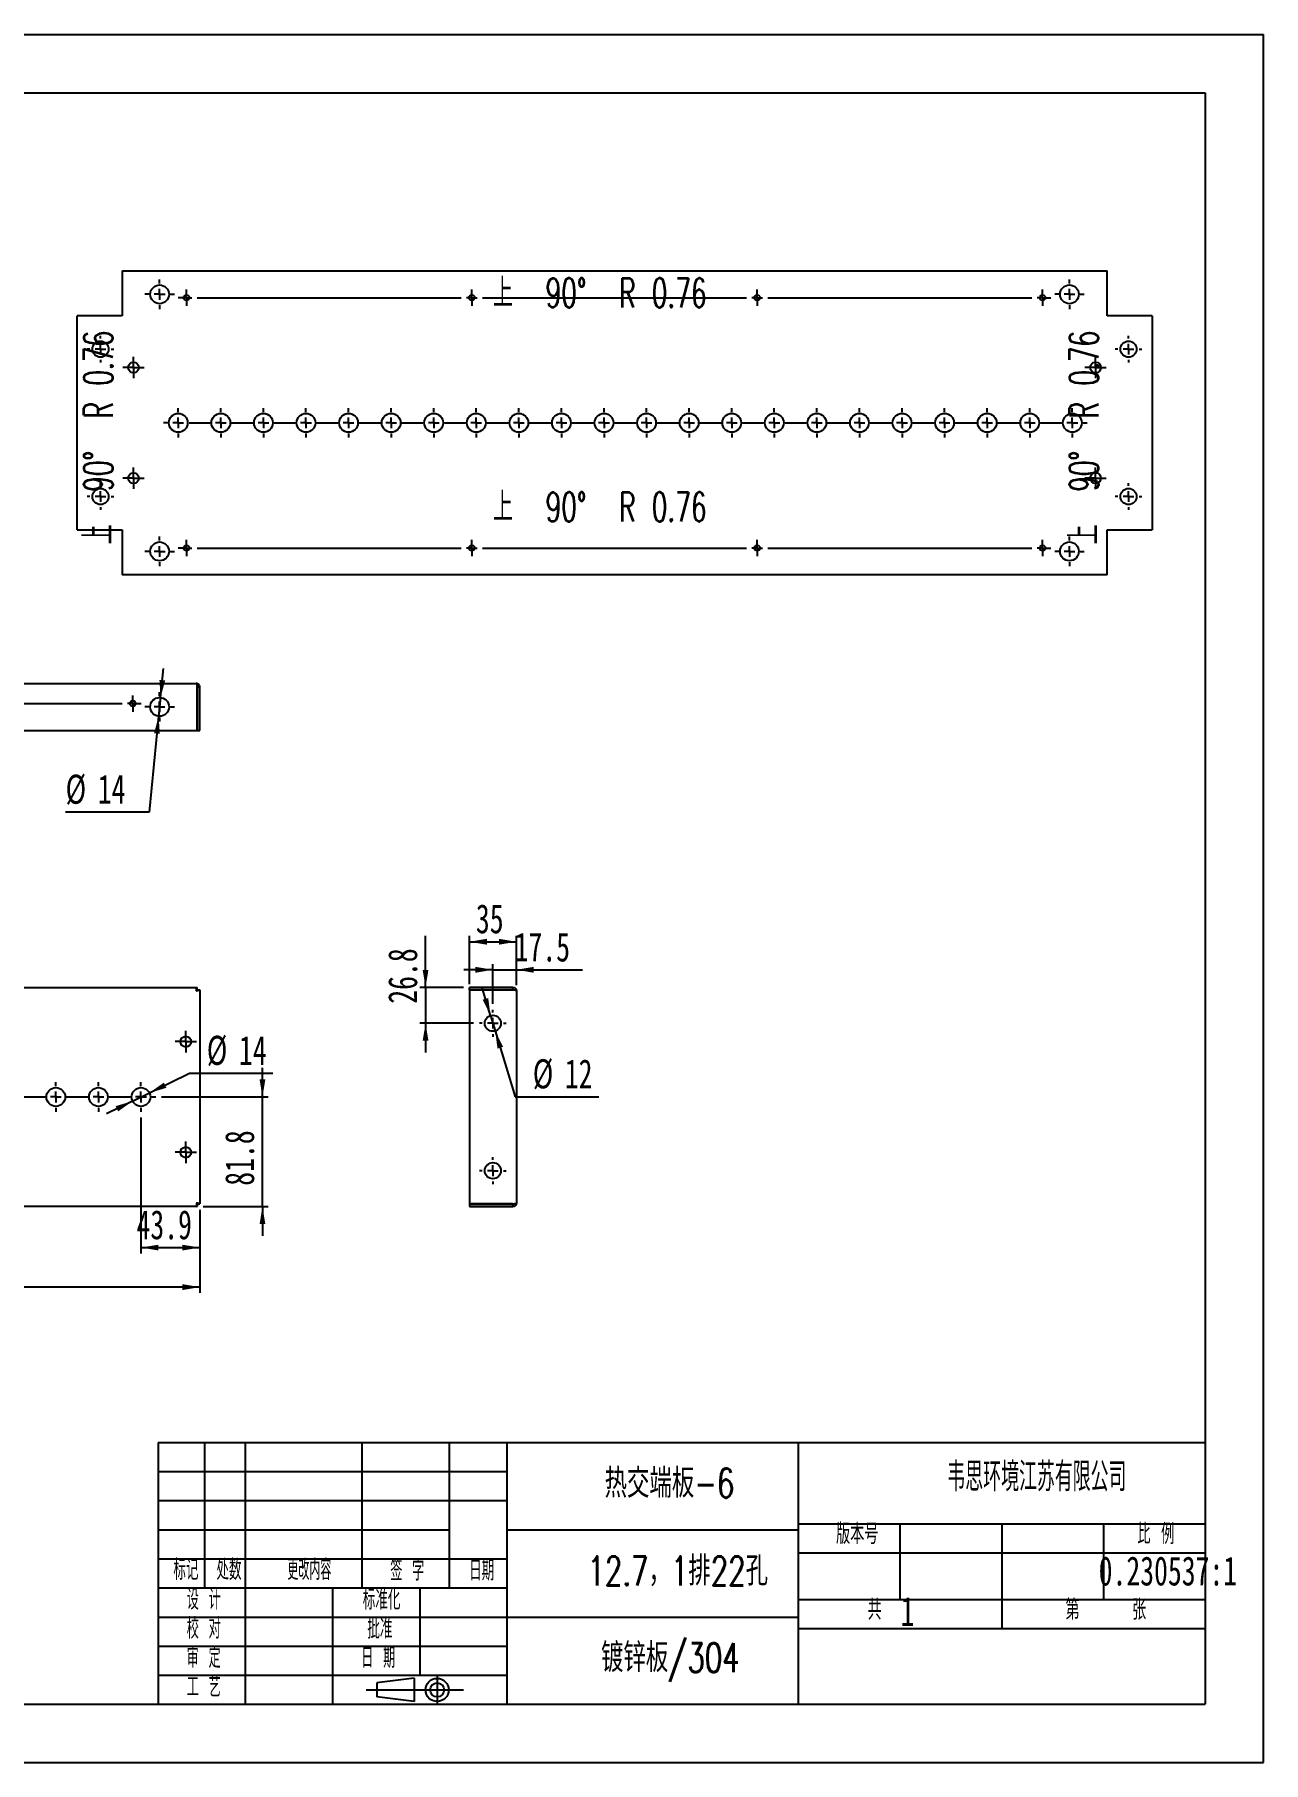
# Model space of a CAD drawing. Extents: x 0 to 1822, y 0 to 1288.
# Drawn here: x 905 to 1822, y 0 to 1288 of the extents above; entities that cross this region are included whole.
import ezdxf

# ---------------------------------------------------------------- set-up
doc = ezdxf.new("R2010")
doc.units = 0
doc.header["$LTSCALE"] = 4.337702
doc.layers.get('0').update_dxf_attribs({"linetype": 'CONTINUOUS'})
for name, color, linetype in [('粗实线', 7, 'CONTINUOUS'), ('细实线', 7, 'CONTINUOUS'), ('轮廓线层', 7, 'CONTINUOUS')]:
    doc.layers.add(name, color=color, linetype=linetype)
doc.styles.add('SLDTEXTSTYLE0', font='TXT', dxfattribs={"width": 0.7, "bigfont": 'bigfont'})
doc.styles.add('SLDTEXTSTYLE1', font='TXT', dxfattribs={"width": 0.56, "bigfont": 'bigfont'})
doc.styles.add('SLDTEXTSTYLE2', font='TXT', dxfattribs={"width": 0.49, "bigfont": 'bigfont'})
doc.styles.add('SLDTEXTSTYLE3', font='TXT', dxfattribs={"width": 0.54, "bigfont": 'bigfont'})
doc.styles.add('SLDTEXTSTYLE4', font='TXT', dxfattribs={"width": 0.63, "bigfont": 'bigfont'})
doc.styles.add('SLDTEXTSTYLE5', font='TXT', dxfattribs={"width": 0.586667, "bigfont": 'bigfont'})
doc.styles.add('SLDTEXTSTYLE6', font='TXT', dxfattribs={"width": 0.7})
doc.styles.add('SLDTEXTSTYLE7', font='TXT', dxfattribs={"width": 0.628571, "bigfont": 'bigfont'})
doc.dimstyles.new('SLDDIMSTYLE0', dxfattribs={"dimtxt": 21.688511, "dimasz": 13.013106, "dimexe": 0, "dimexo": 0.0625, "dimgap": 5.422128, "dimtad": 2, "dimdec": 1, "dimrnd": 1e-09, "dimzin": 12, "dimtxsty": 'SLDTEXTSTYLE6', "dimsah": 1, "dimcen": 0.09, "dimazin": 3, "dimtfac": 1, "dimtdec": 1, "dimtofl": 0, "dimtmove": 0, "dimatfit": 3, "dimtolj": 1, "dimtzin": 12})
doc.dimstyles.new('SLDDIMSTYLE1', dxfattribs={"dimtxt": 21.688511, "dimasz": 13.013106, "dimexe": 0, "dimexo": 0.0625, "dimgap": 5.422128, "dimtad": 2, "dimdec": 1, "dimrnd": 1e-09, "dimzin": 12, "dimtxsty": 'SLDTEXTSTYLE6', "dimsah": 1, "dimcen": 0.09, "dimazin": 3, "dimtfac": 1, "dimtdec": 1, "dimtmove": 0, "dimatfit": 3, "dimtolj": 1, "dimtzin": 12})
doc.dimstyles.new('SLDDIMSTYLE2', dxfattribs={"dimtxt": 21.688511, "dimasz": 13.013106, "dimexe": 0, "dimexo": 0.0625, "dimgap": 5.422128, "dimtad": 0, "dimtih": 1, "dimtoh": 1, "dimdec": 1, "dimrnd": 1e-09, "dimzin": 12, "dimtxsty": 'SLDTEXTSTYLE6', "dimsah": 1, "dimcen": 0, "dimazin": 3, "dimtfac": 1, "dimtdec": 1, "dimtmove": 0, "dimatfit": 3, "dimtolj": 1, "dimtzin": 12})

# ---------------------------------------------------------------- blocks, each defined once
blk = doc.blocks.new('块6')
at = {"color": 7, "linetype": 'CONTINUOUS'}
for p, q in [((552, 673.5), (517.3, 669.1)), ((517.3, 669.1), (517.3, 656.1)), ((552, 673.5), (552, 651.8)), ((552, 651.8), (517.3, 656.1))]:
    blk.add_line(p, q, dxfattribs=at)
at = {"layer": '轮廓线层', "color": 7}
for p, q in [((507.5, 662.5), (598.2, 662.5)), ((573.5, 675.3), (573.5, 649.7))]:
    blk.add_line(p, q, dxfattribs=at)
for radius in [10.8, 6.51]:
    blk.add_circle((573.5, 662.5), radius, dxfattribs=at)
blk = doc.blocks.new('_D')
at = {"layer": '细实线'}
for p, q in [((290.1, 412), (290.1, 350.1)), ((1028.6, 412), (1028.6, 350.1)), ((1028.6, 354.4), (290.1, 354.4))]:
    blk.add_line(p, q, dxfattribs=at)
for points in [[(290.1, 354.4), (303.2, 352.2), (303.2, 356.6)], [(1028.6, 354.4), (1015.6, 356.6), (1015.6, 352.2)]]:
    blk.add_solid(points, dxfattribs=at)
at = {"layer": '细实线', "insert": (627.8, 382.4), "char_height": 21.69, "attachment_point": 1, "style": 'SLDTEXTSTYLE6'}
blk.add_mtext('738.5', dxfattribs=at)
blk = doc.blocks.new('_D_2')
at = {"layer": '细实线'}
for p, q in [((984.7, 480.8), (984.7, 379.5)), ((1028.6, 412), (1028.6, 379.5)), ((984.7, 383.9), (1028.6, 383.9))]:
    blk.add_line(p, q, dxfattribs=at)
for points in [[(984.7, 383.9), (997.8, 381.7), (997.8, 386)], [(1028.6, 383.9), (1015.6, 386), (1015.6, 381.7)]]:
    blk.add_solid(points, dxfattribs=at)
at = {"layer": '细实线', "insert": (981.4, 411.8), "char_height": 21.69, "attachment_point": 1, "style": 'SLDTEXTSTYLE6'}
blk.add_mtext('43.9', dxfattribs=at)
blk = doc.blocks.new('_D_3')
at = {"layer": '细实线'}
for p, q in [((1075.3, 496.2), (1075.3, 517.9)), ((1000.1, 496.2), (1079.7, 496.2)), ((1075.3, 414.4), (1075.3, 496.2)), ((1031, 414.4), (1079.7, 414.4)), ((1075.3, 414.4), (1075.3, 392.7))]:
    blk.add_line(p, q, dxfattribs=at)
for points in [[(1075.3, 496.2), (1077.5, 509.2), (1073.2, 509.2)], [(1075.3, 414.4), (1073.2, 401.4), (1077.5, 401.4)]]:
    blk.add_solid(points, dxfattribs=at)
at = {"layer": '细实线', "insert": (1047.4, 430), "char_height": 21.69, "attachment_point": 1, "rotation": 90, "style": 'SLDTEXTSTYLE6'}
blk.add_mtext('81.8', dxfattribs=at)
blk = doc.blocks.new('_D_4')
at = {"layer": '细实线'}
for p, q in [((991, 499.2), (1020.8, 513.8)), ((1020.8, 513.8), (1083, 513.8)), ((978.5, 493.1), (959, 483.6)), ((978.5, 493.1), (991, 499.2))]:
    blk.add_line(p, q, dxfattribs=at)
for points in [[(991, 499.2), (1003.7, 503), (1001.8, 506.9)], [(978.5, 493.1), (965.8, 489.3), (967.7, 485.4)]]:
    blk.add_solid(points, dxfattribs=at)
at = {"layer": '细实线', "char_height": 21.69, "attachment_point": 1, "style": 'SLDTEXTSTYLE6'}
for s, insert in [('%%c', (1033.8, 541.8)), ('14', (1057.8, 541.8))]:
    blk.add_mtext(s, dxfattribs=dict(at, insert=insert))
blk = doc.blocks.new('SW_CENTERMARKSYMBOL_0')
at = {"layer": '细实线', "color": 0}
for p, q in [((-643, 0), (-646, 0)), ((-635, 0), (-639, 0)), ((-635, 8), (-635, 11)), ((-635, 0), (-635, 4)), ((-635, 0), (-635, -4)), ((-635, 0), (-631, 0)), ((-627, 0), (-611.25, 0)), ((-603.25, 0), (-607.25, 0)), ((-603.25, 8), (-603.25, 11)), ((-603.25, 0), (-603.25, 4)), ((-603.25, 0), (-603.25, -4)), ((-603.25, 0), (-599.25, 0)), ((-595.25, 0), (-579.5, 0)), ((-571.5, 0), (-575.5, 0)), ((-571.5, 8), (-571.5, 11)), ((-571.5, 0), (-571.5, 4)), ((-571.5, 0), (-571.5, -4)), ((-571.5, 0), (-567.5, 0)), ((-563.5, 0), (-547.75, 0)), ((-539.75, 0), (-543.75, 0)), ((-539.75, 8), (-539.75, 11)), ((-539.75, 0), (-539.75, 4)), ((-539.75, 0), (-539.75, -4)), ((-539.75, 0), (-535.75, 0)), ((-531.75, 0), (-516, 0)), ((-508, 0), (-512, 0)), ((-508, 8), (-508, 11)), ((-508, 0), (-508, 4)), ((-508, 0), (-508, -4)), ((-508, 0), (-504, 0)), ((-500, 0), (-484.25, 0)), ((-476.25, 0), (-480.25, 0)), ((-476.25, 8), (-476.25, 11)), ((-476.25, 0), (-476.25, 4)), ((-476.25, 0), (-476.25, -4)), ((-476.25, 0), (-472.25, 0)), ((-468.25, 0), (-452.5, 0)), ((-444.5, 0), (-448.5, 0)), ((-444.5, 8), (-444.5, 11)), ((-444.5, 0), (-444.5, 4)), ((-444.5, 0), (-444.5, -4)), ((-444.5, 0), (-440.5, 0)), ((-436.5, 0), (-420.75, 0)), ((-412.75, 0), (-416.75, 0)), ((-412.75, 8), (-412.75, 11)), ((-412.75, 0), (-412.75, 4)), ((-412.75, 0), (-412.75, -4)), ((-412.75, 0), (-408.75, 0)), ((-404.75, 0), (-389, 0)), ((-381, 0), (-385, 0)), ((-381, 8), (-381, 11)), ((-381, 0), (-381, 4)), ((-381, 0), (-381, -4)), ((-381, 0), (-377, 0)), ((-373, 0), (-357.25, 0)), ((-349.25, 0), (-353.25, 0)), ((-349.25, 8), (-349.25, 11)), ((-349.25, 0), (-349.25, 4)), ((-349.25, 0), (-349.25, -4)), ((-349.25, 0), (-345.25, 0)), ((-341.25, 0), (-325.5, 0)), ((-317.5, 0), (-321.5, 0)), ((-317.5, 8), (-317.5, 11)), ((-317.5, 0), (-317.5, 4)), ((-317.5, 0), (-317.5, -4)), ((-317.5, 0), (-313.5, 0)), ((-309.5, 0), (-293.75, 0)), ((-285.75, 0), (-289.75, 0)), ((-285.75, 8), (-285.75, 11)), ((-285.75, 0), (-285.75, 4)), ((-285.75, 0), (-285.75, -4)), ((-285.75, 0), (-281.75, 0)), ((-277.75, 0), (-262, 0)), ((-254, 0), (-258, 0)), ((-254, 8), (-254, 11)), ((-254, 0), (-254, 4)), ((-254, 0), (-254, -4)), ((-254, 0), (-250, 0)), ((-246, 0), (-230.25, 0)), ((-222.25, 0), (-226.25, 0)), ((-222.25, 8), (-222.25, 11)), ((-222.25, 0), (-222.25, 4)), ((-222.25, 0), (-222.25, -4)), ((-222.25, 0), (-218.25, 0)), ((-214.25, 0), (-198.5, 0)), ((-190.5, 0), (-194.5, 0)), ((-190.5, 8), (-190.5, 11)), ((-190.5, 0), (-190.5, 4)), ((-190.5, 0), (-190.5, -4)), ((-190.5, 0), (-186.5, 0)), ((-182.5, 0), (-166.75, 0)), ((-158.75, 0), (-162.75, 0)), ((-158.75, 8), (-158.75, 11)), ((-158.75, 0), (-158.75, 4)), ((-158.75, 0), (-158.75, -4)), ((-158.75, 0), (-154.75, 0)), ((-150.75, 0), (-135, 0)), ((-127, 0), (-131, 0)), ((-127, 8), (-127, 11)), ((-127, 0), (-127, 4)), ((-127, 0), (-127, -4)), ((-127, 0), (-123, 0)), ((-119, 0), (-103.25, 0)), ((-95.25, 0), (-99.25, 0)), ((-95.25, 8), (-95.25, 11)), ((-95.25, 0), (-95.25, 4)), ((-95.25, 0), (-95.25, -4)), ((-95.25, 0), (-91.25, 0)), ((-87.25, 0), (-71.5, 0)), ((-63.5, 0), (-67.5, 0)), ((-63.5, 8), (-63.5, 11)), ((-63.5, 0), (-63.5, 4)), ((-63.5, 0), (-63.5, -4)), ((-63.5, 0), (-59.5, 0)), ((-55.5, 0), (-39.75, 0)), ((-31.75, 0), (-35.75, 0)), ((-31.75, 8), (-31.75, 11)), ((-31.75, 0), (-31.75, 4)), ((-31.75, 0), (-31.75, -4)), ((-31.75, 0), (-27.75, 0)), ((-23.75, 0), (-8, 0)), ((0, 0), (-4, 0)), ((0, 8), (0, 11)), ((0, 0), (0, 4)), ((0, 0), (0, -4)), ((0, 0), (4, 0)), ((8, 0), (23.75, 0)), ((31.75, 0), (27.75, 0)), ((31.75, 8), (31.75, 11)), ((31.75, 0), (31.75, 4)), ((31.75, 0), (31.75, -4)), ((31.75, 0), (35.75, 0)), ((39.75, 0), (42.75, 0)), ((-635, -8), (-635, -11)), ((-603.25, -8), (-603.25, -11)), ((-571.5, -8), (-571.5, -11)), ((-539.75, -8), (-539.75, -11)), ((-508, -8), (-508, -11)), ((-476.25, -8), (-476.25, -11)), ((-444.5, -8), (-444.5, -11)), ((-412.75, -8), (-412.75, -11)), ((-381, -8), (-381, -11)), ((-349.25, -8), (-349.25, -11)), ((-317.5, -8), (-317.5, -11)), ((-285.75, -8), (-285.75, -11)), ((-254, -8), (-254, -11)), ((-222.25, -8), (-222.25, -11)), ((-190.5, -8), (-190.5, -11)), ((-158.75, -8), (-158.75, -11)), ((-127, -8), (-127, -11)), ((-95.25, -8), (-95.25, -11)), ((-63.5, -8), (-63.5, -11)), ((-31.75, -8), (-31.75, -11)), ((0, -8), (0, -11)), ((31.75, -8), (31.75, -11))]:
    blk.add_line(p, q, dxfattribs=at)
blk = doc.blocks.new('SW_CENTERMARKSYMBOL_2')
at = {"layer": '细实线', "color": 0}
for p, q in [((-4, 0), (-8, 0)), ((0, 0), (-4, 0)), ((0, 4), (0, 8)), ((0, 0), (0, 4)), ((0, 0), (0, -4)), ((0, 0), (4, 0)), ((4, 0), (8, 0)), ((0, -4), (0, -8))]:
    blk.add_line(p, q, dxfattribs=at)
blk = doc.blocks.new('SW_CENTERMARKSYMBOL_3')
at = {"layer": '细实线', "color": 0}
for p, q in [((-4, 0), (-8, 0)), ((0, 0), (-4, 0)), ((0, 4), (0, 8)), ((0, 0), (0, 4)), ((0, 0), (0, -4)), ((0, 0), (4, 0)), ((4, 0), (8, 0)), ((0, -4), (0, -8))]:
    blk.add_line(p, q, dxfattribs=at)
blk = doc.blocks.new('_D_9')
at = {"layer": '细实线'}
for p, q in [((1229.7, 580.3), (1229.7, 616.2)), ((1229.7, 611.9), (1264.7, 611.9)), ((1264.7, 579.6), (1264.7, 616.2))]:
    blk.add_line(p, q, dxfattribs=at)
for points in [[(1229.7, 611.9), (1242.7, 609.7), (1242.7, 614.1)], [(1264.7, 611.9), (1251.7, 614.1), (1251.7, 609.7)]]:
    blk.add_solid(points, dxfattribs=at)
at = {"layer": '细实线', "insert": (1234.5, 639.9), "char_height": 21.69, "attachment_point": 1, "style": 'SLDTEXTSTYLE6'}
blk.add_mtext('35', dxfattribs=at)
blk = doc.blocks.new('_D_10')
at = {"layer": '细实线'}
for p, q in [((1247.2, 565.5), (1247.2, 595.3)), ((1264.7, 579.6), (1264.7, 595.3)), ((1247.2, 591), (1225.5, 591)), ((1247.2, 591), (1264.7, 591)), ((1264.7, 591), (1313.9, 591))]:
    blk.add_line(p, q, dxfattribs=at)
for points in [[(1247.2, 591), (1234.2, 593.2), (1234.2, 588.8)], [(1264.7, 591), (1277.7, 588.8), (1277.7, 593.2)]]:
    blk.add_solid(points, dxfattribs=at)
at = {"layer": '细实线', "insert": (1263.4, 618.9), "char_height": 21.69, "attachment_point": 1, "style": 'SLDTEXTSTYLE6'}
blk.add_mtext('17.5', dxfattribs=at)
blk = doc.blocks.new('_D_11')
at = {"layer": '细实线'}
for p, q in [((1197, 577.9), (1197, 616.2)), ((1225.3, 577.9), (1192.6, 577.9)), ((1197, 577.9), (1197, 551.1)), ((1232.8, 551.1), (1192.6, 551.1)), ((1197, 551.1), (1197, 529.4))]:
    blk.add_line(p, q, dxfattribs=at)
for points in [[(1197, 577.9), (1199.1, 590.9), (1194.8, 590.9)], [(1197, 551.1), (1194.8, 538.1), (1199.1, 538.1)]]:
    blk.add_solid(points, dxfattribs=at)
at = {"layer": '细实线', "insert": (1169, 565.7), "char_height": 21.69, "attachment_point": 1, "rotation": 90, "style": 'SLDTEXTSTYLE6'}
blk.add_mtext('26.8', dxfattribs=at)
blk = doc.blocks.new('_D_12')
at = {"layer": '细实线'}
for p, q in [((1245.4, 556.9), (1239.1, 577.6)), ((1245.4, 556.9), (1248.9, 545.4)), ((1248.9, 545.4), (1263.8, 496.3)), ((1263.8, 496.3), (1326.1, 496.3))]:
    blk.add_line(p, q, dxfattribs=at)
for points in [[(1245.4, 556.9), (1243.7, 569.9), (1239.6, 568.7)], [(1248.9, 545.4), (1250.6, 532.3), (1254.8, 533.6)]]:
    blk.add_solid(points, dxfattribs=at)
at = {"layer": '细实线', "char_height": 21.69, "attachment_point": 1, "style": 'SLDTEXTSTYLE6'}
for s, insert in [('%%c', (1276.9, 524.3)), ('12', (1300.8, 524.3))]:
    blk.add_mtext(s, dxfattribs=dict(at, insert=insert))
blk = doc.blocks.new('SW_CENTERMARKSYMBOL_5')
at = {"layer": '细实线', "color": 0}
for p, q in [((-8, 0), (-10, 0)), ((0, 0), (-4, 0)), ((0, 8), (0, 10)), ((0, 0), (0, 4)), ((0, 0), (0, -4)), ((0, 0), (4, 0)), ((8, 0), (10, 0)), ((0, -8), (0, -10))]:
    blk.add_line(p, q, dxfattribs=at)
blk = doc.blocks.new('SW_CENTERMARKSYMBOL_6')
at = {"layer": '细实线', "color": 0}
for p, q in [((-8, 0), (-10, 0)), ((0, 0), (-4, 0)), ((0, 8), (0, 10)), ((0, 0), (0, 4)), ((0, 0), (0, -4)), ((0, 0), (4, 0)), ((8, 0), (10, 0)), ((0, -8), (0, -10))]:
    blk.add_line(p, q, dxfattribs=at)
blk = doc.blocks.new('_D_17')
at = {"layer": '细实线'}
for p, q in [((999.3, 794), (1001.5, 815.6)), ((999.3, 794), (997.9, 780)), ((997.9, 780), (990.8, 708.5)), ((990.8, 708.5), (928.5, 708.5))]:
    blk.add_line(p, q, dxfattribs=at)
for points in [[(999.3, 794), (1002.8, 806.7), (998.5, 807.1)], [(997.9, 780), (994.5, 767.3), (998.8, 766.9)]]:
    blk.add_solid(points, dxfattribs=at)
at = {"layer": '细实线', "char_height": 21.69, "attachment_point": 1, "style": 'SLDTEXTSTYLE6'}
for s, insert in [('%%c', (928.5, 736.5)), ('14', (952.5, 736.5))]:
    blk.add_mtext(s, dxfattribs=dict(at, insert=insert))
blk = doc.blocks.new('SW_CENTERMARKSYMBOL_8')
at = {"layer": '细实线', "color": 0}
for p, q in [((-8, 0), (-11, 0)), ((0, 0), (-4, 0)), ((0, 8), (0, 11)), ((0, 0), (0, 4)), ((0, 0), (0, -4)), ((0, 0), (4, 0)), ((8, 0), (11, 0)), ((0, -8), (0, -11))]:
    blk.add_line(p, q, dxfattribs=at)
blk = doc.blocks.new('SW_CENTERMARKSYMBOL_9')
at = {"layer": '细实线', "color": 0}
for p, q in [((-216.8, 0), (-218.9, 0)), ((-212.8, 0), (-216.8, 0)), ((-212.8, 4), (-212.8, 6.1)), ((-212.8, 0), (-212.8, 4)), ((-212.8, 0), (-212.8, -4)), ((-212.8, 0), (-208.8, 0)), ((-204.8, 0), (-8, 0)), ((0, 0), (-4, 0)), ((0, 4), (0, 6.1)), ((0, 0), (0, 4)), ((0, 0), (0, -4)), ((0, 0), (4, 0)), ((8, 0), (204.8, 0)), ((212.8, 0), (208.8, 0)), ((212.8, 4), (212.8, 6.1)), ((212.8, 0), (212.8, 4)), ((212.8, 0), (212.8, -4)), ((212.8, 0), (216.8, 0)), ((220.8, 0), (417.7, 0)), ((425.7, 0), (421.7, 0)), ((425.7, 4), (425.7, 6.1)), ((425.7, 0), (425.7, 4)), ((425.7, 0), (425.7, -4)), ((425.7, 0), (429.7, 0)), ((429.7, 0), (431.8, 0)), ((-212.8, -4), (-212.8, -6.1)), ((0, -4), (0, -6.1)), ((212.8, -4), (212.8, -6.1)), ((425.7, -4), (425.7, -6.1))]:
    blk.add_line(p, q, dxfattribs=at)
blk = doc.blocks.new('SW_CENTERMARKSYMBOL_10')
at = {"layer": '细实线', "color": 0}
for p, q in [((-39.75, 0), (-42.75, 0)), ((-31.75, 0), (-35.75, 0)), ((-31.75, 8), (-31.75, 11)), ((-31.75, 0), (-31.75, 4)), ((-31.75, 0), (-31.75, -4)), ((-31.75, 0), (-27.75, 0)), ((-23.75, 0), (-8, 0)), ((0, 0), (-4, 0)), ((0, 8), (0, 11)), ((0, 0), (0, 4)), ((0, 0), (0, -4)), ((0, 0), (4, 0)), ((8, 0), (23.75, 0)), ((31.75, 0), (27.75, 0)), ((31.75, 8), (31.75, 11)), ((31.75, 0), (31.75, 4)), ((31.75, 0), (31.75, -4)), ((31.75, 0), (35.75, 0)), ((39.75, 0), (55.5, 0)), ((63.5, 0), (59.5, 0)), ((63.5, 8), (63.5, 11)), ((63.5, 0), (63.5, 4)), ((63.5, 0), (63.5, -4)), ((63.5, 0), (67.5, 0)), ((71.5, 0), (87.25, 0)), ((95.25, 0), (91.25, 0)), ((95.25, 8), (95.25, 11)), ((95.25, 0), (95.25, 4)), ((95.25, 0), (95.25, -4)), ((95.25, 0), (99.25, 0)), ((103.25, 0), (119, 0)), ((127, 0), (123, 0)), ((127, 8), (127, 11)), ((127, 0), (127, 4)), ((127, 0), (127, -4)), ((127, 0), (131, 0)), ((135, 0), (150.75, 0)), ((158.75, 0), (154.75, 0)), ((158.75, 8), (158.75, 11)), ((158.75, 0), (158.75, 4)), ((158.75, 0), (158.75, -4)), ((158.75, 0), (162.75, 0)), ((166.75, 0), (182.5, 0)), ((190.5, 0), (186.5, 0)), ((190.5, 8), (190.5, 11)), ((190.5, 0), (190.5, 4)), ((190.5, 0), (190.5, -4)), ((190.5, 0), (194.5, 0)), ((198.5, 0), (214.25, 0)), ((222.25, 0), (218.25, 0)), ((222.25, 8), (222.25, 11)), ((222.25, 0), (222.25, 4)), ((222.25, 0), (222.25, -4)), ((222.25, 0), (226.25, 0)), ((230.25, 0), (246, 0)), ((254, 0), (250, 0)), ((254, 8), (254, 11)), ((254, 0), (254, 4)), ((254, 0), (254, -4)), ((254, 0), (258, 0)), ((262, 0), (277.75, 0)), ((285.75, 0), (281.75, 0)), ((285.75, 8), (285.75, 11)), ((285.75, 0), (285.75, 4)), ((285.75, 0), (285.75, -4)), ((285.75, 0), (289.75, 0)), ((293.75, 0), (309.5, 0)), ((317.5, 0), (313.5, 0)), ((317.5, 8), (317.5, 11)), ((317.5, 0), (317.5, 4)), ((317.5, 0), (317.5, -4)), ((317.5, 0), (321.5, 0)), ((325.5, 0), (341.25, 0)), ((349.25, 0), (345.25, 0)), ((349.25, 8), (349.25, 11)), ((349.25, 0), (349.25, 4)), ((349.25, 0), (349.25, -4)), ((349.25, 0), (353.25, 0)), ((357.25, 0), (373, 0)), ((381, 0), (377, 0)), ((381, 8), (381, 11)), ((381, 0), (381, 4)), ((381, 0), (381, -4)), ((381, 0), (385, 0)), ((389, 0), (404.75, 0)), ((412.75, 0), (408.75, 0)), ((412.75, 8), (412.75, 11)), ((412.75, 0), (412.75, 4)), ((412.75, 0), (412.75, -4)), ((412.75, 0), (416.75, 0)), ((420.75, 0), (436.5, 0)), ((444.5, 0), (440.5, 0)), ((444.5, 8), (444.5, 11)), ((444.5, 0), (444.5, 4)), ((444.5, 0), (444.5, -4)), ((444.5, 0), (448.5, 0)), ((452.5, 0), (468.25, 0)), ((476.25, 0), (472.25, 0)), ((476.25, 8), (476.25, 11)), ((476.25, 0), (476.25, 4)), ((476.25, 0), (476.25, -4)), ((476.25, 0), (480.25, 0)), ((484.25, 0), (500, 0)), ((508, 0), (504, 0)), ((508, 8), (508, 11)), ((508, 0), (508, 4)), ((508, 0), (508, -4)), ((508, 0), (512, 0)), ((516, 0), (531.75, 0)), ((539.75, 0), (535.75, 0)), ((539.75, 8), (539.75, 11)), ((539.75, 0), (539.75, 4)), ((539.75, 0), (539.75, -4)), ((539.75, 0), (543.75, 0)), ((547.75, 0), (563.5, 0)), ((571.5, 0), (567.5, 0)), ((571.5, 8), (571.5, 11)), ((571.5, 0), (571.5, 4)), ((571.5, 0), (571.5, -4)), ((571.5, 0), (575.5, 0)), ((579.5, 0), (595.25, 0)), ((603.25, 0), (599.25, 0)), ((603.25, 8), (603.25, 11)), ((603.25, 0), (603.25, 4)), ((603.25, 0), (603.25, -4)), ((603.25, 0), (607.25, 0)), ((611.25, 0), (627, 0)), ((635, 0), (631, 0)), ((635, 8), (635, 11)), ((635, 0), (635, 4)), ((635, 0), (635, -4)), ((635, 0), (639, 0)), ((643, 0), (646, 0)), ((-31.75, -8), (-31.75, -11)), ((0, -8), (0, -11)), ((31.75, -8), (31.75, -11)), ((63.5, -8), (63.5, -11)), ((95.25, -8), (95.25, -11)), ((127, -8), (127, -11)), ((158.75, -8), (158.75, -11)), ((190.5, -8), (190.5, -11)), ((222.25, -8), (222.25, -11)), ((254, -8), (254, -11)), ((285.75, -8), (285.75, -11)), ((317.5, -8), (317.5, -11)), ((349.25, -8), (349.25, -11)), ((381, -8), (381, -11)), ((412.75, -8), (412.75, -11)), ((444.5, -8), (444.5, -11)), ((476.25, -8), (476.25, -11)), ((508, -8), (508, -11)), ((539.75, -8), (539.75, -11)), ((571.5, -8), (571.5, -11)), ((603.25, -8), (603.25, -11)), ((635, -8), (635, -11))]:
    blk.add_line(p, q, dxfattribs=at)
blk = doc.blocks.new('SW_CENTERMARKSYMBOL_11')
at = {"layer": '细实线', "color": 0}
for p, q in [((-4, 0), (-8, 0)), ((0, 0), (-4, 0)), ((0, 4), (0, 8)), ((0, 0), (0, 4)), ((0, 0), (0, -4)), ((0, 0), (4, 0)), ((4, 0), (8, 0)), ((0, -4), (0, -8))]:
    blk.add_line(p, q, dxfattribs=at)
blk = doc.blocks.new('SW_CENTERMARKSYMBOL_12')
at = {"layer": '细实线', "color": 0}
for p, q in [((-4, 0), (-8, 0)), ((0, 0), (-4, 0)), ((0, 4), (0, 8)), ((0, 0), (0, 4)), ((0, 0), (0, -4)), ((0, 0), (4, 0)), ((4, 0), (8, 0)), ((0, -4), (0, -8))]:
    blk.add_line(p, q, dxfattribs=at)
blk = doc.blocks.new('SW_CENTERMARKSYMBOL_13')
at = {"layer": '细实线', "color": 0}
for p, q in [((-4, 0), (-8, 0)), ((0, 0), (-4, 0)), ((0, 4), (0, 8)), ((0, 0), (0, 4)), ((0, 0), (0, -4)), ((0, 0), (4, 0)), ((4, 0), (8, 0)), ((0, -4), (0, -8))]:
    blk.add_line(p, q, dxfattribs=at)
blk = doc.blocks.new('SW_CENTERMARKSYMBOL_14')
at = {"layer": '细实线', "color": 0}
for p, q in [((-4, 0), (-8, 0)), ((0, 0), (-4, 0)), ((0, 4), (0, 8)), ((0, 0), (0, 4)), ((0, 0), (0, -4)), ((0, 0), (4, 0)), ((4, 0), (8, 0)), ((0, -4), (0, -8))]:
    blk.add_line(p, q, dxfattribs=at)
blk = doc.blocks.new('SW_CENTERMARKSYMBOL_15')
at = {"layer": '细实线', "color": 0}
for p, q in [((-8, 0), (-10, 0)), ((0, 0), (-4, 0)), ((0, 8), (0, 10)), ((0, 0), (0, 4)), ((0, 0), (0, -4)), ((0, 0), (4, 0)), ((8, 0), (10, 0)), ((0, -8), (0, -10))]:
    blk.add_line(p, q, dxfattribs=at)
blk = doc.blocks.new('SW_CENTERMARKSYMBOL_16')
at = {"layer": '细实线', "color": 0}
for p, q in [((-8, 0), (-10, 0)), ((0, 0), (-4, 0)), ((0, 8), (0, 10)), ((0, 0), (0, 4)), ((0, 0), (0, -4)), ((0, 0), (4, 0)), ((8, 0), (10, 0)), ((0, -8), (0, -10))]:
    blk.add_line(p, q, dxfattribs=at)
blk = doc.blocks.new('SW_CENTERMARKSYMBOL_17')
at = {"layer": '细实线', "color": 0}
for p, q in [((-8, 0), (-11, 0)), ((0, 0), (-4, 0)), ((0, 8), (0, 11)), ((0, 0), (0, 4)), ((0, 0), (0, -4)), ((0, 0), (4, 0)), ((8, 0), (11, 0)), ((0, -8), (0, -11))]:
    blk.add_line(p, q, dxfattribs=at)
blk = doc.blocks.new('SW_CENTERMARKSYMBOL_18')
at = {"layer": '细实线', "color": 0}
for p, q in [((-8, 0), (-11, 0)), ((0, 0), (-4, 0)), ((0, 8), (0, 11)), ((0, 0), (0, 4)), ((0, 0), (0, -4)), ((0, 0), (4, 0)), ((8, 0), (11, 0)), ((0, -8), (0, -11))]:
    blk.add_line(p, q, dxfattribs=at)
blk = doc.blocks.new('SW_CENTERMARKSYMBOL_19')
at = {"layer": '细实线', "color": 0}
for p, q in [((-429.7, 0), (-431.8, 0)), ((-425.7, 0), (-429.7, 0)), ((-425.7, 4), (-425.7, 6.1)), ((-425.7, 0), (-425.7, 4)), ((-425.7, 0), (-425.7, -4)), ((-425.7, 0), (-421.7, 0)), ((-417.7, 0), (-220.8, 0)), ((-212.8, 0), (-216.8, 0)), ((-212.8, 4), (-212.8, 6.1)), ((-212.8, 0), (-212.8, 4)), ((-212.8, 0), (-212.8, -4)), ((-212.8, 0), (-208.8, 0)), ((-204.8, 0), (-8, 0)), ((0, 0), (-4, 0)), ((0, 4), (0, 6.1)), ((0, 0), (0, 4)), ((0, 0), (0, -4)), ((0, 0), (4, 0)), ((8, 0), (204.8, 0)), ((212.8, 0), (208.8, 0)), ((212.8, 4), (212.8, 6.1)), ((212.8, 0), (212.8, 4)), ((212.8, 0), (212.8, -4)), ((212.8, 0), (216.8, 0)), ((216.8, 0), (218.9, 0)), ((-425.7, -4), (-425.7, -6.1)), ((-212.8, -4), (-212.8, -6.1)), ((0, -4), (0, -6.1)), ((212.8, -4), (212.8, -6.1))]:
    blk.add_line(p, q, dxfattribs=at)
blk = doc.blocks.new('SW_CENTERMARKSYMBOL_20')
at = {"layer": '细实线', "color": 0}
for p, q in [((-8, 0), (-10, 0)), ((0, 0), (-4, 0)), ((0, 8), (0, 10)), ((0, 0), (0, 4)), ((0, 0), (0, -4)), ((0, 0), (4, 0)), ((8, 0), (10, 0)), ((0, -8), (0, -10))]:
    blk.add_line(p, q, dxfattribs=at)
blk = doc.blocks.new('SW_CENTERMARKSYMBOL_21')
at = {"layer": '细实线', "color": 0}
for p, q in [((-8, 0), (-10, 0)), ((0, 0), (-4, 0)), ((0, 8), (0, 10)), ((0, 0), (0, 4)), ((0, 0), (0, -4)), ((0, 0), (4, 0)), ((8, 0), (10, 0)), ((0, -8), (0, -10))]:
    blk.add_line(p, q, dxfattribs=at)
blk = doc.blocks.new('SW_CENTERMARKSYMBOL_22')
at = {"layer": '细实线', "color": 0}
for p, q in [((-8, 0), (-11, 0)), ((0, 0), (-4, 0)), ((0, 8), (0, 11)), ((0, 0), (0, 4)), ((0, 0), (0, -4)), ((0, 0), (4, 0)), ((8, 0), (11, 0)), ((0, -8), (0, -11))]:
    blk.add_line(p, q, dxfattribs=at)
blk = doc.blocks.new('SW_CENTERMARKSYMBOL_23')
at = {"layer": '细实线', "color": 0}
for p, q in [((-8, 0), (-11, 0)), ((0, 0), (-4, 0)), ((0, 8), (0, 11)), ((0, 0), (0, 4)), ((0, 0), (0, -4)), ((0, 0), (4, 0)), ((8, 0), (11, 0)), ((0, -8), (0, -11))]:
    blk.add_line(p, q, dxfattribs=at)
blk = doc.blocks.new('SW_CENTERMARKSYMBOL_24')
at = {"layer": '细实线', "color": 0}
for p, q in [((-429.7, 0), (-431.8, 0)), ((-425.7, 0), (-429.7, 0)), ((-425.7, 4), (-425.7, 6.1)), ((-425.7, 0), (-425.7, 4)), ((-425.7, 0), (-425.7, -4)), ((-425.7, 0), (-421.7, 0)), ((-417.7, 0), (-220.8, 0)), ((-212.8, 0), (-216.8, 0)), ((-212.8, 4), (-212.8, 6.1)), ((-212.8, 0), (-212.8, 4)), ((-212.8, 0), (-212.8, -4)), ((-212.8, 0), (-208.8, 0)), ((-204.8, 0), (-8, 0)), ((0, 0), (-4, 0)), ((0, 4), (0, 6.1)), ((0, 0), (0, 4)), ((0, 0), (0, -4)), ((0, 0), (4, 0)), ((8, 0), (204.8, 0)), ((212.8, 0), (208.8, 0)), ((212.8, 4), (212.8, 6.1)), ((212.8, 0), (212.8, 4)), ((212.8, 0), (212.8, -4)), ((212.8, 0), (216.8, 0)), ((216.8, 0), (218.9, 0)), ((-425.7, -4), (-425.7, -6.1)), ((-212.8, -4), (-212.8, -6.1)), ((0, -4), (0, -6.1)), ((212.8, -4), (212.8, -6.1))]:
    blk.add_line(p, q, dxfattribs=at)

msp = doc.modelspace()

# ---------------------------------------------------------------- linework, layer by layer
at = {"color": 7, "linetype": 'CONTINUOUS'}
for p, q in [((970.62, 1112.12), (970.62, 1078.57)), ((970.62, 1112.12), (1705.18, 1112.12)), ((1705.18, 1078.57), (1705.18, 1112.12)), ((937.07, 919.01), (937.07, 1078.57)), ((970.62, 1078.57), (937.07, 1078.57)), ((1738.73, 1078.57), (1705.18, 1078.57)), ((1738.73, 1078.57), (1738.73, 919.01)), ((937.07, 919.01), (970.62, 919.01)), ((970.62, 919.01), (970.62, 885.46)), ((1705.18, 919.01), (1738.73, 919.01)), ((1705.18, 885.46), (1705.18, 919.01)), ((1705.18, 885.46), (970.62, 885.46)), ((292.8, 804.51), (1025.98, 804.51)), ((1026.67, 801.85), (1026.67, 769.51)), ((1026.74, 769.51), (1026.74, 801.85)), ((1026.74, 801.85), (1028.64, 801.85)), ((1028.64, 769.51), (1028.64, 801.85)), ((292.11, 769.51), (1026.67, 769.51)), ((1026.74, 769.51), (1028.64, 769.51)), ((292.11, 577.91), (1026.67, 577.91)), ((1026.67, 576.01), (1026.67, 577.91)), ((1026.74, 575.94), (1028.64, 575.94)), ((1028.64, 575.94), (1028.64, 416.38)), ((1229.67, 576.01), (1229.67, 577.91)), ((1262.01, 577.91), (1229.67, 577.91)), ((1262.01, 576.01), (1229.67, 576.01)), ((1229.67, 575.94), (1229.67, 416.38)), ((1229.67, 575.94), (1262.01, 575.94)), ((1262.01, 576.01), (1262.01, 577.91)), ((1264.67, 575.25), (1264.67, 417.07)), ((1026.67, 414.41), (292.11, 414.41)), ((1026.67, 416.31), (1026.67, 414.41)), ((1026.74, 416.38), (1028.64, 416.38)), ((1262.01, 416.38), (1229.67, 416.38)), ((1229.67, 416.31), (1262.01, 416.31)), ((1229.67, 416.31), (1229.67, 414.41)), ((1229.67, 414.41), (1262.01, 414.41)), ((1262.01, 416.31), (1262.01, 414.41))]:
    msp.add_line(p, q, dxfattribs=at)
for centre, radius in [((998.65, 1094.62), 7), ((1677.15, 1094.62), 7), ((1018.65, 1092.12), 2.1), ((1231.48, 1092.12), 2.1), ((1444.31, 1092.12), 2.1), ((1657.15, 1092.12), 2.1), ((954.57, 1053.74), 6), ((1721.23, 1053.74), 6), ((979.15, 1040.04), 4), ((1696.65, 1040.04), 4), ((1012.55, 998.79), 7), ((1044.3, 998.79), 7), ((1076.05, 998.79), 7), ((1107.8, 998.79), 7), ((1139.55, 998.79), 7), ((1171.3, 998.79), 7), ((1203.05, 998.79), 7), ((1234.8, 998.79), 7), ((1266.55, 998.79), 7), ((1298.3, 998.79), 7), ((1330.05, 998.79), 7), ((1361.8, 998.79), 7), ((1393.55, 998.79), 7), ((1425.3, 998.79), 7), ((1457.05, 998.79), 7), ((1488.8, 998.79), 7), ((1520.55, 998.79), 7), ((1552.3, 998.79), 7), ((1584.05, 998.79), 7), ((1615.8, 998.79), 7), ((1647.55, 998.79), 7), ((1679.3, 998.79), 7), ((979.15, 957.54), 4), ((1696.65, 957.54), 4), ((954.57, 943.84), 6), ((1721.23, 943.84), 6), ((998.65, 902.96), 7), ((1018.65, 905.46), 2.1), ((1231.48, 905.46), 2.1), ((1444.31, 905.46), 2.1), ((1657.15, 905.46), 2.1), ((1677.15, 902.96), 7), ((978.64, 789.51), 2.1), ((998.64, 787.01), 7), ((1247.17, 551.11), 6), ((1018.14, 537.41), 4), ((921.24, 496.16), 7), ((952.99, 496.16), 7), ((984.74, 496.16), 7), ((1018.14, 454.91), 4), ((1247.17, 441.21), 6)]:
    msp.add_circle(centre, radius, dxfattribs=at)
for points, knots in [([(1025.98, 804.51), (1026.04, 804.51), (1026.09, 804.44), (1026.21, 804.17), (1026.27, 803.97), (1026.38, 803.48), (1026.44, 803.19), (1026.55, 802.54), (1026.61, 802.19), (1026.67, 801.85)], [0, 0, 0, 0, 0.25, 0.25, 0.5, 0.5, 0.75, 0.75, 1, 1, 1, 1]), ([(1028.64, 801.85), (1028.64, 802.19), (1028.57, 802.54), (1028.3, 803.19), (1028.11, 803.48), (1027.61, 803.97), (1027.32, 804.17), (1026.68, 804.44), (1026.33, 804.51), (1025.98, 804.51)], [0, 0, 0, 0, 0.25, 0.25, 0.5, 0.5, 0.75, 0.75, 1, 1, 1, 1]), ([(1026.74, 801.85), (1026.73, 801.95), (1026.72, 802.1), (1026.63, 802.22), (1026.6, 802.26)], [0, 0, 0, 0, 0.6645413, 1, 1, 1, 1]), ([(1025.98, 575.25), (1026.04, 575.6), (1026.09, 575.95), (1026.21, 576.59), (1026.27, 576.89), (1026.38, 577.38), (1026.44, 577.58), (1026.55, 577.84), (1026.61, 577.91), (1026.67, 577.91)], [0, 0, 0, 0, 0.25, 0.25, 0.5, 0.5, 0.75, 0.75, 1, 1, 1, 1]), ([(1025.98, 575.25), (1026.04, 575.35), (1026.09, 575.45), (1026.21, 575.64), (1026.27, 575.72), (1026.38, 575.86), (1026.44, 575.92), (1026.55, 575.99), (1026.61, 576.01), (1026.67, 576.01)], [0, 0, 0, 0, 0.25, 0.25, 0.5, 0.5, 0.75, 0.75, 1, 1, 1, 1]), ([(1028.64, 575.94), (1028.64, 575.89), (1028.57, 575.83), (1028.3, 575.71), (1028.11, 575.66), (1027.61, 575.54), (1027.32, 575.48), (1026.68, 575.37), (1026.33, 575.31), (1025.98, 575.25)], [0, 0, 0, 0, 0.25, 0.25, 0.5, 0.5, 0.75, 0.75, 1, 1, 1, 1]), ([(1026.74, 575.94), (1026.74, 575.89), (1026.72, 575.83), (1026.64, 575.71), (1026.59, 575.66), (1026.45, 575.54), (1026.36, 575.48), (1026.18, 575.37), (1026.08, 575.31), (1025.98, 575.25)], [0, 0, 0, 0, 0.25, 0.25, 0.5, 0.5, 0.75, 0.75, 1, 1, 1, 1]), ([(1262.01, 577.91), (1262.35, 577.91), (1262.7, 577.84), (1263.35, 577.58), (1263.64, 577.38), (1264.13, 576.89), (1264.33, 576.59), (1264.6, 575.95), (1264.67, 575.6), (1264.67, 575.25)], [0, 0, 0, 0, 0.25, 0.25, 0.5, 0.5, 0.75, 0.75, 1, 1, 1, 1]), ([(1262.01, 576.01), (1262.11, 576.01), (1262.26, 576), (1262.38, 575.9), (1262.42, 575.87)], [0, 0, 0, 0, 0.6645413, 1, 1, 1, 1]), ([(1264.67, 575.25), (1264.67, 575.31), (1264.6, 575.37), (1264.33, 575.48), (1264.13, 575.54), (1263.64, 575.66), (1263.35, 575.71), (1262.7, 575.83), (1262.35, 575.89), (1262.01, 575.94)], [0, 0, 0, 0, 0.25, 0.25, 0.5, 0.5, 0.75, 0.75, 1, 1, 1, 1]), ([(1028.64, 416.38), (1028.64, 416.44), (1028.57, 416.5), (1028.3, 416.61), (1028.11, 416.67), (1027.61, 416.79), (1027.32, 416.84), (1026.68, 416.96), (1026.33, 417.02), (1025.98, 417.07)], [0, 0, 0, 0, 0.25, 0.25, 0.5, 0.5, 0.75, 0.75, 1, 1, 1, 1]), ([(1025.98, 417.07), (1026.04, 416.73), (1026.09, 416.38), (1026.21, 415.73), (1026.27, 415.44), (1026.38, 414.95), (1026.44, 414.75), (1026.55, 414.48), (1026.61, 414.41), (1026.67, 414.41)], [0, 0, 0, 0, 0.25, 0.25, 0.5, 0.5, 0.75, 0.75, 1, 1, 1, 1]), ([(1025.98, 417.07), (1026.09, 416.87), (1026.21, 416.68), (1026.44, 416.4), (1026.55, 416.31), (1026.67, 416.31)], [0, 0, 0, 0, 0.5, 0.5, 1, 1, 1, 1]), ([(1026.74, 416.38), (1026.74, 416.5), (1026.66, 416.61), (1026.38, 416.84), (1026.18, 416.96), (1025.98, 417.07)], [0, 0, 0, 0, 0.5, 0.5, 1, 1, 1, 1]), ([(1262.01, 416.38), (1262.35, 416.44), (1262.7, 416.5), (1263.35, 416.61), (1263.64, 416.67), (1264.13, 416.79), (1264.33, 416.84), (1264.6, 416.96), (1264.67, 417.02), (1264.67, 417.07)], [0, 0, 0, 0, 0.25, 0.25, 0.5, 0.5, 0.75, 0.75, 1, 1, 1, 1]), ([(1264.67, 417.07), (1264.67, 416.73), (1264.6, 416.38), (1264.33, 415.73), (1264.13, 415.44), (1263.64, 414.95), (1263.35, 414.75), (1262.7, 414.48), (1262.35, 414.41), (1262.01, 414.41)], [0, 0, 0, 0, 0.25, 0.25, 0.5, 0.5, 0.75, 0.75, 1, 1, 1, 1]), ([(1262.42, 416.45), (1262.38, 416.42), (1262.26, 416.33), (1262.11, 416.32), (1262.01, 416.31)], [0, 0, 0, 0, 0.3354587, 1, 1, 1, 1])]:
    msp.add_open_spline(points, degree=3, knots=knots, dxfattribs=at)
at = {"layer": '粗实线'}
for p, q in [((43.38, 1244.92), (1778.46, 1244.92)), ((1778.46, 1244.92), (1778.46, 43.38)), ((1257.93, 173.51), (1474.82, 173.51)), ((1257.93, 108.44), (1474.82, 108.44)), ((43.38, 43.38), (1778.46, 43.38))]:
    msp.add_line(p, q, dxfattribs=at)
at = {"layer": '粗实线', "color": 7}
for p, q in [((997.67, 238.57), (1778.46, 238.57)), ((997.67, 238.57), (997.67, 43.38)), ((1032.37, 130.13), (1032.37, 238.57)), ((1062.74, 43.38), (1062.74, 238.57)), ((1149.49, 238.57), (1149.49, 130.13)), ((1214.56, 238.57), (1214.56, 130.13)), ((1257.93, 43.38), (1257.93, 238.57)), ((1474.82, 238.57), (1474.82, 43.38)), ((1778.46, 238.57), (1778.46, 43.38)), ((1474.82, 177.85), (1778.46, 177.85)), ((1550.73, 177.85), (1550.73, 121.46)), ((1626.64, 177.85), (1626.64, 121.46)), ((1702.55, 177.85), (1702.55, 121.46)), ((1474.82, 156.16), (1778.46, 156.16)), ((997.67, 130.13), (1257.93, 130.13)), ((1127.8, 43.38), (1127.8, 130.13)), ((1192.87, 65.07), (1192.87, 130.13)), ((1474.82, 121.46), (1778.46, 121.46)), ((1626.64, 121.46), (1626.64, 99.77)), ((1474.82, 99.77), (1778.46, 99.77)), ((997.67, 43.38), (1257.93, 43.38)), ((1257.93, 43.38), (1778.46, 43.38))]:
    msp.add_line(p, q, dxfattribs=at)
at = {"layer": '细实线'}
for p, q in [((0, 1288.3), (1821.83, 1288.3)), ((1821.83, 0), (1821.83, 1288.3)), ((997.67, 173.51), (1214.56, 173.51)), ((997.67, 108.44), (1192.87, 108.44)), ((1192.87, 108.44), (1257.93, 108.44)), ((0, 0), (1821.83, 0))]:
    msp.add_line(p, q, dxfattribs=at)
at = {"layer": '细实线', "color": 7}
for p, q in [((997.67, 216.89), (1257.93, 216.89)), ((997.67, 195.2), (1257.93, 195.2)), ((997.67, 173.51), (1214.56, 173.51)), ((997.67, 151.82), (1257.93, 151.82)), ((997.67, 108.44), (1192.87, 108.44)), ((997.67, 86.75), (1257.93, 86.75)), ((997.67, 65.07), (1257.93, 65.07))]:
    msp.add_line(p, q, dxfattribs=at)

# ---------------------------------------------------------------- block references
at = {"layer": '细实线'}
for name, p in [('SW_CENTERMARKSYMBOL_18', (998.65, 1094.62)), ('SW_CENTERMARKSYMBOL_19', (1444.31, 1092.12)), ('SW_CENTERMARKSYMBOL_17', (1677.15, 1094.62)), ('SW_CENTERMARKSYMBOL_16', (954.57, 1053.74)), ('SW_CENTERMARKSYMBOL_21', (1721.23, 1053.74)), ('SW_CENTERMARKSYMBOL_13', (979.15, 1040.04)), ('SW_CENTERMARKSYMBOL_14', (1696.65, 1040.04)), ('SW_CENTERMARKSYMBOL_10', (1044.3, 998.79)), ('SW_CENTERMARKSYMBOL_15', (954.57, 943.84)), ('SW_CENTERMARKSYMBOL_12', (979.15, 957.54)), ('SW_CENTERMARKSYMBOL_11', (1696.65, 957.54)), ('SW_CENTERMARKSYMBOL_20', (1721.23, 943.84)), ('SW_CENTERMARKSYMBOL_23', (998.65, 902.96)), ('SW_CENTERMARKSYMBOL_24', (1444.31, 905.46)), ('SW_CENTERMARKSYMBOL_22', (1677.15, 902.96)), ('SW_CENTERMARKSYMBOL_9', (552.97, 789.51)), ('SW_CENTERMARKSYMBOL_8', (998.64, 787.01)), ('SW_CENTERMARKSYMBOL_6', (1247.17, 551.11)), ('SW_CENTERMARKSYMBOL_3', (1018.14, 537.41)), ('SW_CENTERMARKSYMBOL_0', (952.99, 496.16)), ('SW_CENTERMARKSYMBOL_2', (1018.14, 454.91)), ('SW_CENTERMARKSYMBOL_5', (1247.17, 441.21))]:
    msp.add_blockref(name, p, dxfattribs=at)
at = {"layer": '细实线', "xscale": 0.8, "yscale": 0.8, "zscale": 0.8}
msp.add_blockref('块6', (746.79, -475.94), dxfattribs=at)

# ---------------------------------------------------------------- texts
at = {"color": 7, "linetype": 'CONTINUOUS', "char_height": 21.6885, "attachment_point": 2, "style": 'SLDTEXTSTYLE7'}
for insert in [(1326.86, 1106.59), (1326.86, 947)]:
    msp.add_mtext('上  90°  R 0.76', dxfattribs=dict(at, insert=insert))
at = {"color": 7, "linetype": 'CONTINUOUS', "char_height": 21.6885, "attachment_point": 2, "rotation": 90, "style": 'SLDTEXTSTYLE7'}
for insert in [(942.11, 987.75), (1677.19, 987.75)]:
    msp.add_mtext('上  90°  R 0.76', dxfattribs=dict(at, insert=insert))
at = {"layer": '细实线', "color": 7}
for s, insert, char_height, attachment_point, style in [('热交端板-6', (1378.87, 219.1), 21.689, 2, 'SLDTEXTSTYLE0'), ('韦思环境江苏有限公司', (1652.9, 223.86), 21.689, 2, 'SLDTEXTSTYLE1'), ('12.7，1排22孔', (1385.01, 153.65), 21.689, 2, 'SLDTEXTSTYLE0'), ('0.230537:1', (1750.59, 153.65), 21.689, 2, 'SLDTEXTSTYLE6'), ('1', (1551.21, 123.53), 21.69, 1, 'SLDTEXTSTYLE6'), ('1', (1551.21, 123.53), 21.69, 1, 'SLDTEXTSTYLE6'), ('镀锌板/304', (1379.54, 89), 21.689, 2, 'SLDTEXTSTYLE0')]:
    msp.add_mtext(s, dxfattribs=dict(at, insert=insert, char_height=char_height, attachment_point=attachment_point, style=style))
at = {"layer": '细实线', "attachment_point": 2}
for s, insert, char_height, style in [('版本号', (1518.9, 178.03), 15.182, 'SLDTEXTSTYLE4'), ('比 例', (1741.61, 178.03), 15.182, 'SLDTEXTSTYLE5'), ('标记', (1018.26, 151.24), 15.182, 'SLDTEXTSTYLE1'), ('处数', (1050.36, 151.24), 15.182, 'SLDTEXTSTYLE1'), ('更改内容', (1110.29, 151.24), 15.182, 'SLDTEXTSTYLE2'), ('签 字', (1183.34, 150.77), 15.182, 'SLDTEXTSTYLE3'), ('日期', (1238.82, 150.77), 15.182, 'SLDTEXTSTYLE1'), ('设 计', (1031.52, 129.09), 15.182, 'SLDTEXTSTYLE3'), ('标准化', (1164.19, 129.09), 15.182, 'SLDTEXTSTYLE1'), ('共', (1531.91, 121.53), 15.18, 'SLDTEXTSTYLE4'), ('第', (1679.5, 121.53), 15.18, 'SLDTEXTSTYLE4'), ('张', (1729.17, 121.53), 15.18, 'SLDTEXTSTYLE4'), ('张', (1729.17, 121.53), 15.18, 'SLDTEXTSTYLE4'), ('校 对', (1031.52, 107.5), 15.182, 'SLDTEXTSTYLE3'), ('批准', (1162.91, 107.5), 15.182, 'SLDTEXTSTYLE1'), ('审 定', (1031.52, 85.71), 15.182, 'SLDTEXTSTYLE3'), ('日 期', (1161.65, 85.71), 15.182, 'SLDTEXTSTYLE3'), ('工 艺', (1031.52, 64.02), 15.182, 'SLDTEXTSTYLE3')]:
    msp.add_mtext(s, dxfattribs=dict(at, insert=insert, char_height=char_height, style=style))

# ---------------------------------------------------------------- dimensions: what is measured, and where the dimension line sits
at = {"layer": '细实线'}
for p1, p2, picture, middle in [((997.94, 780.04), (999.34, 793.97), '_D_17', (953.13, 723.29)), ((1248.91, 545.37), (1245.42, 556.85), '_D_12', (1301.47, 511.13)), ((991.03, 499.24), (978.45, 493.09), '_D_4', (1058.43, 528.6))]:
    dim = msp.add_diameter_dim_2p(p1=p1, p2=p2, dimstyle='SLDDIMSTYLE2', dxfattribs=at)
    dim.commit()
    dim.dimension.update_dxf_attribs({"geometry": picture, "text_midpoint": middle, "dimtype": 163})
for base, p1, p2, dimstyle, picture, middle in [((1264.67, 611.91), (1229.67, 575.94), (1264.67, 575.25), 'SLDDIMSTYLE0', '_D_9', (1247.17, 611.91)), ((1264.67, 590.99), (1247.17, 561.11), (1264.67, 575.25), 'SLDDIMSTYLE1', '_D_10', (1288.67, 590.99)), ((1028.64, 383.86), (984.74, 485.16), (1028.64, 416.38), 'SLDDIMSTYLE0', '_D_2', (1006.69, 383.86))]:
    dim = msp.add_linear_dim(base=base, p1=p1, p2=p2, dimstyle=dimstyle, dxfattribs=at)
    dim.commit()
    dim.dimension.update_dxf_attribs({"geometry": picture, "text_midpoint": middle, "dimtype": 160})
for base, p1, p2, angle, dimstyle, picture, middle in [((1196.97, 551.11), (1229.67, 577.91), (1237.17, 551.11), 90, 'SLDDIMSTYLE1', '_D_11', (1196.97, 590.99)), ((1075.32665814, 496.16374654), (1026.66844211, 414.41374654), (995.73915278, 496.16374654), 90, 'SLDDIMSTYLE1', '_D_3', (1075.32665814, 455.28874654)), ((290.14, 354.41), (1028.64, 416.38), (290.14, 416.38), 0, 'SLDDIMSTYLE0', '_D', (659.39, 354.41))]:
    dim = msp.add_linear_dim(base=base, p1=p1, p2=p2, angle=angle, dimstyle=dimstyle, dxfattribs=at)
    dim.commit()
    dim.dimension.update_dxf_attribs({"geometry": picture, "text_midpoint": middle, "dimtype": 160})

doc.saveas('drawing.dxf')
